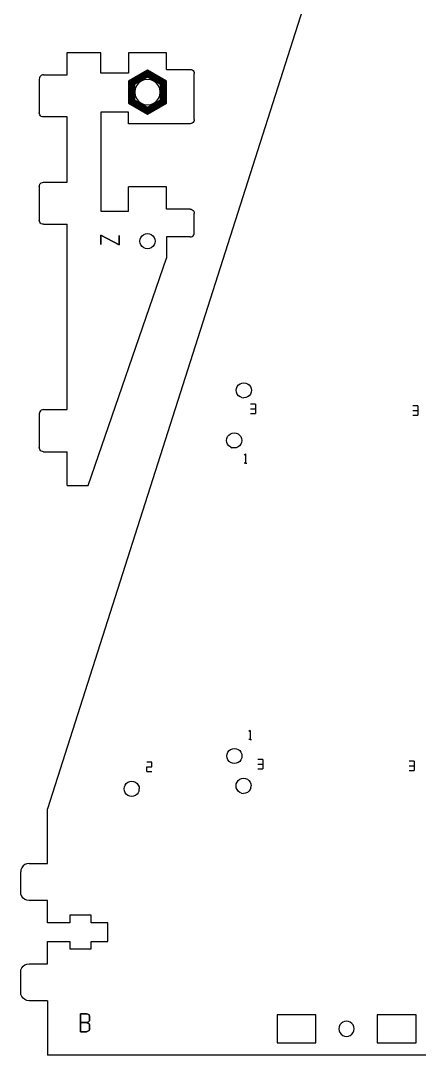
# Model space of a CAD drawing. Extents: x -950 to 1013, y 49 to 1405.
# Drawn here: x -950 to -682, y 49 to 745 of the extents above; entities that cross this region are included whole.
import ezdxf

# ---------------------------------------------------------------- set-up
doc = ezdxf.new("R2010")
doc.units = 0
doc.layers.get('0').update_dxf_attribs({"linetype": 'CONTINUOUS'})

msp = doc.modelspace()

# ---------------------------------------------------------------- linework, layer by layer
at = {"color": 5}
for points in [[(-655.882112, 1080.077451), (-931.952959, 214.376939)], [(-896.11456, 723.258845), (-918.80248, 723.258845)], [(-918.77872, 708.546787), (-918.77872, 723.282044)], [(-896.10152, 709.680642), (-896.09112, 723.282044)], [(-851.904799, 723.258845), (-877.405921, 723.258845)], [(-877.382161, 723.282044), (-877.392562, 709.665931)], [(-851.881039, 712.231826), (-851.881039, 723.282044)], [(-851.881039, 712.231826), (-836.007041, 712.231826)], [(-836.007041, 712.231826), (-835.273361, 712.135236)], [(-835.273361, 712.135236), (-834.589681, 711.852061)], [(-834.589681, 711.852061), (-834.00264, 711.401579)], [(-834.00264, 711.401579), (-833.552161, 710.814506)], [(-833.552161, 710.814506), (-833.26896, 710.130844)], [(-937.39072, 706.445805), (-937.487362, 705.712139), (-937.487362, 683.03497)], [(-937.107601, 707.129467), (-937.39072, 706.445805)], [(-936.657119, 707.716539), (-937.107601, 707.129467)], [(-936.069998, 708.167021), (-936.657119, 707.716539)], [(-935.386402, 708.450205), (-936.069998, 708.167021)], [(-934.652722, 708.546787), (-935.386402, 708.450205)], [(-934.652722, 708.546787), (-918.77872, 708.546787)], [(-877.392878, 709.665931), (-896.10152, 709.680651)], [(-833.26896, 710.130844), (-833.172401, 709.397181)], [(-833.172401, 678.464748), (-833.172401, 709.397181)], [(-937.39072, 682.301316), (-937.487362, 683.03497)], [(-896.10152, 683.318435), (-896.10152, 616.704268)], [(-877.392878, 683.318435), (-896.10152, 683.318435)], [(-877.392878, 675.630099), (-877.392878, 683.318435)], [(-937.107601, 681.61765), (-937.39072, 682.301316)], [(-936.657119, 681.030581), (-937.107601, 681.61765)], [(-936.069998, 680.580099), (-936.657119, 681.030581)], [(-935.386402, 680.296915), (-936.069998, 680.580099)], [(-934.652722, 680.20033), (-935.386402, 680.296915)], [(-918.77872, 680.20033), (-934.652722, 680.20033)], [(-918.77872, 636.263322), (-918.77872, 680.20033)], [(-836.007041, 675.630099), (-877.392878, 675.630099)], [(-835.273361, 675.726684), (-836.007041, 675.630099)], [(-834.589681, 676.009868), (-835.273361, 675.726684)], [(-834.00264, 676.460347), (-834.589681, 676.009868)], [(-833.552161, 677.047419), (-834.00264, 676.460347)], [(-833.26896, 677.731085), (-833.552161, 677.047419)], [(-833.172401, 678.464748), (-833.26896, 677.731085)], [(-937.487362, 633.428677), (-937.390799, 634.16234)], [(-937.39072, 634.16234), (-937.107601, 634.846002)], [(-937.107601, 634.846002), (-936.657119, 635.433075)], [(-936.657119, 635.433075), (-936.069998, 635.883557)], [(-936.069998, 635.883557), (-935.386402, 636.166732)], [(-935.386402, 636.166732), (-934.652722, 636.263322)], [(-934.652722, 636.263322), (-918.77872, 636.263322)], [(-937.487362, 633.428677), (-937.487362, 610.751517)], [(-896.10152, 616.704268), (-877.392878, 616.704268), (-877.392878, 633.095708)], [(-851.881039, 633.095708), (-877.392878, 633.095708)], [(-851.881039, 618.121588), (-851.881039, 633.095708)], [(-836.007041, 618.121588), (-851.881039, 618.121588)], [(-836.007041, 618.121588), (-835.273361, 618.025002)], [(-835.273361, 618.025002), (-834.589681, 617.741819)], [(-834.589681, 617.741819), (-834.00264, 617.29134)], [(-834.00264, 617.29134), (-833.552161, 616.704268)], [(-833.552161, 616.704268), (-833.26896, 616.020605)], [(-833.26896, 616.020605), (-833.172401, 615.286948)], [(-833.172401, 602.247572), (-833.172401, 615.286948)], [(-937.39072, 610.017851), (-937.487362, 610.751517)], [(-937.107601, 609.334189), (-937.39072, 610.017851)], [(-936.657119, 608.747117), (-937.107601, 609.334189)], [(-936.069998, 608.296635), (-936.657119, 608.747117)], [(-935.386402, 608.013451), (-936.069998, 608.296635)], [(-934.652722, 607.916869), (-935.386402, 608.013451)], [(-934.652722, 607.916869), (-918.77872, 607.916869)], [(-918.77872, 483.192459), (-918.77872, 607.916869)], [(-836.007041, 599.412932), (-851.881039, 599.412932)], [(-851.881039, 599.412932), (-851.881039, 585.239701)], [(-836.007041, 599.412932), (-835.273361, 599.509517)], [(-835.273361, 599.509517), (-834.589681, 599.792701)], [(-834.589681, 599.792701), (-834.00264, 600.24318)], [(-834.00264, 600.24318), (-833.552161, 600.830252)], [(-833.552161, 600.830252), (-833.26896, 601.513917)], [(-833.26896, 601.513917), (-833.172401, 602.247572)], [(-918.77872, 432.168837), (-904.60544, 432.168837), (-851.881039, 585.239701)], [(-937.39072, 481.091477), (-937.487362, 480.357811), (-937.487362, 457.680642)], [(-937.107601, 481.775131), (-937.39072, 481.091477)], [(-936.657119, 482.362211), (-937.107601, 481.775131)], [(-936.069998, 482.812685), (-936.657119, 482.362211)], [(-935.386402, 483.095869), (-936.069998, 482.812685)], [(-934.652722, 483.192459), (-935.386402, 483.095869)], [(-934.652722, 483.192459), (-918.77872, 483.192459)], [(-937.39072, 456.946988), (-937.487362, 457.680642)], [(-937.107601, 456.263322), (-937.39072, 456.946988)], [(-936.657119, 455.67625), (-937.107601, 456.263322)], [(-936.069998, 455.225771), (-936.657119, 455.67625)], [(-935.386402, 454.942588), (-936.069998, 455.225771)], [(-934.652722, 454.846002), (-935.386402, 454.942588)], [(-934.652722, 454.846002), (-918.77872, 454.846002)], [(-918.77872, 432.168837), (-918.77872, 454.846002)], [(-931.952959, 177.668291), (-931.952959, 214.376939)], [(-949.193438, 174.833643), (-949.759841, 173.466323)], [(-948.292481, 176.007796), (-949.193438, 174.833643)], [(-947.118319, 176.908748), (-948.292481, 176.007796)], [(-945.751039, 177.475116), (-947.118319, 176.908748)], [(-944.283679, 177.668291), (-945.751039, 177.475116)], [(-944.283679, 177.668291), (-931.952959, 177.668291)], [(-949.759841, 173.466323), (-949.952959, 171.998997)], [(-949.759841, 156.925395), (-949.952959, 158.392715), (-949.952959, 171.998997)], [(-949.193438, 155.558066), (-949.759841, 156.925395)], [(-948.292481, 154.383925), (-949.193438, 155.558066)], [(-947.118319, 153.482964), (-948.292481, 154.383925)], [(-945.751039, 152.916605), (-947.118319, 153.482964)], [(-944.283679, 152.723426), (-945.751039, 152.916605)], [(-931.952959, 152.723426), (-944.283679, 152.723426)], [(-931.952959, 137.699813), (-931.952959, 152.723426)], [(-916.92936, 142.802173), (-916.92936, 137.699813)], [(-902.472721, 142.802173), (-916.92936, 142.802173)], [(-902.472721, 137.699813), (-902.472721, 142.802173)], [(-916.92936, 137.699813), (-931.952959, 137.699813)], [(-891.275839, 137.699813), (-902.472721, 137.699813)], [(-891.275839, 125.227355), (-891.275839, 137.699813)], [(-931.952959, 110.203756), (-931.952959, 125.227355)], [(-931.952959, 125.227355), (-916.92936, 125.227355)], [(-916.92936, 125.227355), (-916.92936, 120.124996)], [(-916.92936, 120.124996), (-902.472721, 120.124996)], [(-902.472721, 125.227355), (-891.275839, 125.227355)], [(-902.472721, 120.124996), (-902.472721, 125.227355)], [(-949.952959, 104.534467), (-949.759841, 106.001788)], [(-949.759841, 89.460859), (-949.952959, 90.928179), (-949.952959, 104.534467)], [(-949.759841, 106.001788), (-949.193438, 107.369116)], [(-949.193438, 107.369116), (-948.292481, 108.54326)], [(-948.292481, 108.54326), (-947.118319, 109.444221)], [(-947.118319, 109.444221), (-945.751039, 110.01058)], [(-945.751039, 110.01058), (-944.283679, 110.203756), (-931.952959, 110.203756)], [(-949.193438, 88.093531), (-949.759841, 89.460859)], [(-948.292481, 86.919381), (-949.193438, 88.093531)], [(-947.118319, 86.018429), (-948.292481, 86.919381)], [(-945.751039, 85.452061), (-947.118319, 86.018429)], [(-944.283679, 85.258885), (-945.751039, 85.452061)], [(-931.952959, 85.258885), (-944.283679, 85.258885)], [(-931.952959, 85.258885), (-931.952959, 48.550226)], [(3.196321, 48.550226), (-931.952959, 48.550226)]]:
    msp.add_lwpolyline(points, dxfattribs=at)
at = {"color": 3}
for points in [[(-864.63148, 711.612644), (-877.387385, 704.248005), (-877.387385, 689.518724)], [(-852.448, 703.912547), (-864.636959, 710.949853), (-876.825922, 703.912547), (-876.825922, 689.837933), (-864.636959, 682.800619), (-852.448, 689.837933), (-852.448, 703.912547)], [(-851.875577, 704.248005), (-864.63148, 711.612644)], [(-864.636959, 683.455252), (-853.014881, 690.165244), (-853.014881, 703.585228), (-864.636959, 710.295219), (-876.25904, 703.585228), (-876.25904, 690.165244), (-864.636959, 683.455252)], [(-853.581841, 690.492563), (-853.581841, 703.257917), (-864.636959, 709.640589), (-875.69208, 703.257917), (-875.69208, 690.492563), (-864.636959, 684.109885), (-853.581841, 690.492563)], [(-854.148802, 690.819882), (-854.148802, 702.930597), (-864.636959, 708.985956), (-875.12512, 702.930597), (-875.12512, 690.819882), (-864.636959, 684.764515), (-854.148802, 690.819882)], [(-874.558238, 702.603284), (-874.558238, 691.147197), (-864.636959, 685.419149), (-854.715679, 691.147197), (-854.715679, 702.603284), (-864.636959, 708.331323), (-874.558238, 702.603284)], [(-873.991282, 691.474516), (-864.636959, 686.073787), (-855.28264, 691.474516), (-855.28264, 702.275964), (-864.636959, 707.676693), (-873.991282, 702.275964), (-873.991282, 691.474516)], [(-873.424321, 701.948645), (-873.424321, 691.801826), (-864.636959, 686.72842), (-855.8496, 691.801826), (-855.8496, 701.948645), (-864.636959, 707.022051), (-873.424321, 701.948645)], [(-851.875569, 689.518724), (-851.875569, 704.248005)], [(-877.387377, 689.518724), (-864.631471, 682.154164)], [(-864.631471, 682.154164), (-851.875569, 689.518724)]]:
    msp.add_lwpolyline(points, dxfattribs=at)
at = {"color": 7}
for points in [[(-868.888958, 704.239861), (-870.650161, 702.888429)], [(-866.83792, 705.089413), (-868.888958, 704.239861)], [(-864.636959, 705.379173), (-866.83792, 705.089413)], [(-862.436002, 705.089413), (-864.636959, 705.379173)], [(-858.62376, 702.888429), (-860.384959, 704.239861), (-862.436002, 705.089413)], [(-872.851118, 699.076219), (-873.140879, 696.875236)], [(-873.140879, 696.875236), (-872.851118, 694.674261)], [(-870.650161, 702.888429), (-872.001601, 701.127204), (-872.851118, 699.076219)], [(-857.27232, 701.127204), (-858.62376, 702.888429)], [(-856.422799, 699.076219), (-857.27232, 701.127204)], [(-856.133039, 696.875236), (-856.422799, 699.076219)], [(-856.422799, 694.674261), (-856.133039, 696.875236)], [(-872.851118, 694.674261), (-872.001601, 692.623267)], [(-872.001601, 692.623267), (-870.650161, 690.862045)], [(-870.650161, 690.862045), (-868.888958, 689.510611), (-866.83792, 688.661068)], [(-862.436002, 688.661068), (-860.384959, 689.510611), (-858.62376, 690.862045)], [(-858.62376, 690.862045), (-857.27232, 692.623267)], [(-857.27232, 692.623267), (-856.422799, 694.674261)], [(-866.83792, 688.661068), (-864.636959, 688.371299)], [(-864.636959, 688.371299), (-862.436002, 688.661068)], [(-869.565442, 597.898877), (-869.055761, 599.129467)], [(-869.055761, 599.129467), (-868.244879, 600.186195)], [(-868.244879, 600.186195), (-867.18816, 600.997059)], [(-867.18816, 600.997059), (-865.957522, 601.506788)], [(-865.957522, 601.506788), (-864.636959, 601.680642), (-863.3164, 601.506788)], [(-863.3164, 601.506788), (-862.085761, 600.997059)], [(-862.085761, 600.997059), (-861.029039, 600.186195)], [(-861.029039, 600.186195), (-860.21816, 599.129467)], [(-860.21816, 599.129467), (-859.70848, 597.898877), (-859.53456, 596.578283)], [(-869.739278, 596.578283), (-869.565442, 597.898877)], [(-869.565442, 595.257693), (-869.739278, 596.578283)], [(-867.18816, 592.159507), (-868.244879, 592.970363), (-869.055761, 594.027099), (-869.565442, 595.257693)], [(-865.957522, 591.649781), (-867.18816, 592.159507)], [(-862.085761, 592.159507), (-863.3164, 591.649781), (-864.636959, 591.475915)], [(-861.029039, 592.970363), (-862.085761, 592.159507)], [(-860.21816, 594.027099), (-861.029039, 592.970363)], [(-859.70848, 595.257693), (-860.21816, 594.027099)], [(-859.53456, 596.578283), (-859.70848, 595.257693)], [(-864.636959, 591.475915), (-865.957522, 591.649781)], [(-804.877358, 496.180412), (-804.70336, 497.500971)], [(-804.70368, 494.859796), (-804.877358, 496.180412)], [(-804.194161, 493.629131), (-804.70368, 494.859796)], [(-804.70328, 497.500971), (-804.193441, 498.731491)], [(-804.193441, 498.731491), (-803.382401, 499.788108)], [(-803.382401, 499.788108), (-802.32552, 500.598819)], [(-802.32552, 500.598819), (-801.094882, 501.108373)], [(-801.094882, 501.108373), (-799.774271, 501.282042)], [(-799.774271, 501.282042), (-798.453711, 501.107995)], [(-798.453711, 501.107995), (-797.223192, 500.598091), (-796.166575, 499.787076)], [(-796.166575, 499.787076), (-795.355863, 498.730226)], [(-794.846687, 494.858387), (-795.356592, 493.627867)], [(-795.355863, 498.730226), (-794.846313, 497.499565)], [(-794.672649, 496.178949), (-794.846687, 494.858387)], [(-794.846313, 497.499565), (-794.672649, 496.178949)], [(-803.383441, 492.572285), (-804.194161, 493.629131)], [(-802.326802, 491.761276), (-803.383441, 492.572285)], [(-801.096322, 491.251362), (-802.326802, 491.761276)], [(-801.096322, 491.251362), (-799.775736, 491.077324)], [(-798.45512, 491.250989), (-799.775736, 491.077324)], [(-797.224456, 491.760539), (-798.45512, 491.250989)], [(-796.167606, 492.571253), (-797.224456, 491.760539)], [(-795.356592, 493.627867), (-796.167606, 492.571253)], [(-809.867362, 466.081571), (-808.810481, 466.892283)], [(-808.810481, 466.892283), (-807.579839, 467.401836)], [(-807.579839, 467.402077), (-806.2592, 467.575739)], [(-806.2592, 467.575739), (-804.938641, 467.401691)], [(-804.938641, 467.40145), (-803.708161, 466.891549)], [(-803.708078, 466.891787), (-803.09912, 466.424379)], [(-811.362319, 462.474117), (-811.188241, 463.794676), (-810.678319, 465.025195)], [(-811.188641, 461.1535), (-811.362319, 462.474117)], [(-810.679039, 459.922836), (-811.188641, 461.1535)], [(-809.868398, 458.865749), (-810.679039, 459.922595)], [(-810.678319, 465.024957), (-809.867362, 466.081571)], [(-803.0992, 466.424379), (-802.963282, 466.368061)], [(-802.963282, 466.368075), (-802.651522, 466.080781)], [(-801.841522, 459.921572), (-802.652558, 458.864949)], [(-802.651522, 466.080781), (-801.840802, 465.023931)], [(-801.3316, 461.15185), (-801.841522, 459.921331)], [(-801.840802, 465.023931), (-801.331279, 463.793267)], [(-801.157601, 462.472413), (-801.3316, 461.15185)], [(-801.3312, 463.793267), (-801.157601, 462.472651)], [(-809.123519, 458.342028), (-809.868398, 458.865749)], [(-808.811759, 458.054731), (-809.123519, 458.342028)], [(-808.811759, 458.054972), (-807.5812, 457.545067)], [(-806.26064, 457.370779), (-807.5812, 457.544829)], [(-804.940081, 457.544693), (-806.26064, 457.37102)], [(-803.70936, 458.054243), (-804.940081, 457.544693)], [(-802.652558, 458.864708), (-803.70936, 458.054005)], [(-811.095199, 248.712355), (-811.268881, 250.032963), (-811.094879, 251.353531), (-810.58496, 252.584045)], [(-810.58496, 252.584045), (-809.77392, 253.640668)], [(-809.77392, 253.640668), (-808.717118, 254.45137)], [(-808.717118, 254.45137), (-807.486401, 254.960924)], [(-807.486401, 254.960924), (-806.165842, 255.134597)], [(-806.165842, 255.134597), (-804.845279, 254.960546)], [(-804.845279, 254.960546), (-803.61472, 254.450645), (-803.30224, 254.21078)], [(-803.30224, 254.21078), (-803.090722, 254.123141)], [(-803.090722, 254.123141), (-802.55808, 253.639636)], [(-802.55808, 253.639636), (-801.747439, 252.582781)], [(-801.747439, 252.582781), (-801.237841, 251.352117)], [(-801.237841, 251.352117), (-801.064159, 250.031509)], [(-810.58568, 247.481682), (-811.095199, 248.712355)], [(-809.77496, 246.424836), (-810.58568, 247.481682)], [(-809.250959, 246.097333), (-809.77496, 246.424836)], [(-808.718321, 245.613827), (-809.250959, 246.097333)], [(-807.487841, 245.103925), (-808.718321, 245.613827)], [(-806.167282, 244.929875), (-807.487841, 245.103925)], [(-804.84664, 245.103548), (-806.167282, 244.929875)], [(-803.616001, 245.613101), (-804.84664, 245.103548)], [(-802.55912, 246.423804), (-803.616001, 245.613101)], [(-801.748159, 247.480421), (-802.55912, 246.423804)], [(-801.238241, 248.710941), (-801.748159, 247.480421)], [(-801.064159, 250.031509), (-801.238241, 248.710941)], [(-880.193999, 229.207581), (-879.68408, 230.438101)], [(-879.68408, 230.438101), (-878.87304, 231.494715)], [(-878.87304, 231.494715), (-877.816238, 232.305429)], [(-877.816238, 232.305429), (-876.585521, 232.814979)], [(-876.585521, 232.814979), (-875.264962, 232.988653)], [(-875.264962, 232.988653), (-873.944399, 232.814605)], [(-873.944399, 232.814605), (-872.71384, 232.304701)], [(-872.71384, 232.304701), (-871.657279, 231.493683)], [(-871.657279, 231.493683), (-870.846559, 230.436837)], [(-870.846559, 230.436837), (-870.336961, 229.206172)], [(-805.063522, 229.937933), (-804.88944, 231.258501)], [(-804.88984, 228.617322), (-805.063522, 229.937933)], [(-804.88944, 231.258501), (-804.379522, 232.489021)], [(-804.379522, 232.489021), (-803.56856, 233.545635)], [(-803.56856, 233.545635), (-802.51168, 234.356349)], [(-802.51168, 234.356349), (-801.281041, 234.865891)], [(-801.281041, 234.865891), (-799.960408, 235.039564), (-798.63984, 234.865517)], [(-798.63984, 234.865517), (-797.409329, 234.355612)], [(-797.409562, 234.355612), (-796.352936, 233.544603)], [(-796.352936, 233.544603), (-795.542233, 232.487757)], [(-795.542, 232.487757), (-795.032447, 231.257092)], [(-795.032824, 228.615917), (-794.858777, 229.936476)], [(-795.032447, 231.257092), (-794.858777, 229.936476)], [(-880.368001, 227.887019), (-880.193999, 229.207581)], [(-880.194398, 226.566402), (-880.368001, 227.887019)], [(-879.6848, 225.335741), (-880.194398, 226.566402)], [(-878.87408, 224.278892), (-879.6848, 225.335741)], [(-877.81752, 223.467882), (-878.87408, 224.278892)], [(-876.586961, 222.957973), (-877.81752, 223.467882)], [(-875.266402, 222.783931), (-876.586961, 222.957973)], [(-873.94576, 222.957595), (-875.266402, 222.783931)], [(-872.715121, 223.467149), (-873.94576, 222.957595)], [(-871.65832, 224.27786), (-872.715121, 223.467149)], [(-870.847279, 225.334477), (-871.65832, 224.27786)], [(-870.337361, 226.564997), (-870.847279, 225.334477)], [(-870.337361, 226.564997), (-870.163279, 227.885556)], [(-870.336961, 229.206172), (-870.163279, 227.885556)], [(-804.380242, 227.386661), (-804.88984, 228.617322)], [(-803.569601, 226.329812), (-804.380242, 227.386661)], [(-802.512961, 225.518797), (-803.569601, 226.329812)], [(-801.282398, 225.008893), (-802.512961, 225.518797)], [(-801.282398, 225.008893), (-799.961865, 224.834845)], [(-798.641258, 225.008515), (-799.961865, 224.834845)], [(-797.410593, 225.518069), (-798.641258, 225.008515)], [(-796.353735, 226.328771), (-797.410593, 225.518069)], [(-795.542729, 227.385397), (-796.353735, 226.328771)], [(-795.032824, 228.615917), (-795.542729, 227.385397)], [(-777.464842, 57.054155), (-751.386104, 57.054155), (-751.386104, 75.762819), (-777.464842, 75.762819), (-777.464842, 57.054155)], [(-733.246832, 70.8315), (-734.304578, 70.019861), (-735.116216, 68.962116), (-735.626432, 67.730341), (-735.800457, 66.408483)], [(-732.015057, 71.341716), (-733.246832, 70.8315)], [(-730.693207, 71.515741), (-732.015057, 71.341716)], [(-729.371353, 71.341716), (-730.693207, 71.515741)], [(-727.081832, 70.019861), (-728.139578, 70.8315), (-729.371353, 71.341716)], [(-726.270191, 68.962116), (-727.081832, 70.019861)], [(-710.000297, 75.762819), (-710.000297, 57.054155)], [(-683.921568, 75.762819), (-710.000297, 75.762819)], [(-710.000297, 57.054155), (-683.921568, 57.054155), (-683.921568, 75.762819)], [(-735.800457, 66.408483), (-735.626432, 65.086637)], [(-735.626432, 65.086637), (-735.116216, 63.854861), (-734.304578, 62.797116)], [(-734.304578, 62.797116), (-733.246832, 61.985475)], [(-729.371353, 61.475261), (-728.139578, 61.985475), (-727.081832, 62.797116)], [(-727.081832, 62.797116), (-726.270191, 63.854861)], [(-725.759978, 67.730341), (-726.270191, 68.962116)], [(-726.270191, 63.854861), (-725.759978, 65.086637)], [(-725.585953, 66.408483), (-725.759978, 67.730341)], [(-725.759978, 65.086637), (-725.585953, 66.408483)], [(-733.246832, 61.985475), (-732.015057, 61.475261)], [(-732.015057, 61.475261), (-730.693207, 61.301237)], [(-730.693207, 61.301237), (-729.371353, 61.475261)]]:
    msp.add_lwpolyline(points, dxfattribs=at)
at = {"color": 1}
for points in [[(-883.755202, 594.204684), (-895.966639, 600.523356), (-895.966639, 594.328643), (-895.966639, 600.523356), (-883.755202, 594.204684), (-883.755202, 600.364148), (-883.755202, 594.204684)], [(-791.984336, 486.907413), (-795.244184, 486.907413)], [(-795.244184, 483.7893), (-791.984336, 483.7893)], [(-795.244184, 480.671186), (-791.984336, 480.671186)], [(-791.984336, 486.907413), (-791.984336, 483.7893)], [(-791.984336, 483.7893), (-791.984336, 480.671186)], [(-682.817593, 485.633611), (-686.077441, 485.633611)], [(-686.077441, 482.515501), (-682.817593, 482.515501)], [(-682.817593, 485.633611), (-682.817593, 482.515501)], [(-682.817593, 482.515501), (-682.817593, 479.397388)], [(-686.077441, 479.397388), (-682.817593, 479.397388)], [(-798.673263, 453.415643), (-799.523657, 452.538995)], [(-798.673263, 453.415643), (-798.673263, 447.179429)], [(-798.673263, 447.179429), (-799.523657, 447.179429)], [(-798.673263, 447.179429), (-797.764887, 447.179429)], [(-795.481353, 267.296899), (-796.331744, 266.420251)], [(-795.481353, 267.296899), (-795.481353, 261.060684)], [(-795.481353, 261.060684), (-796.331744, 261.060684)], [(-795.481353, 261.060684), (-794.572977, 261.060684)], [(-861.759202, 245.808042), (-865.019041, 245.808042)], [(-861.759202, 242.689941), (-861.759202, 245.808042)], [(-787.047111, 247.628084), (-790.306951, 247.628084)], [(-790.306951, 244.50997), (-787.047111, 244.50997)], [(-787.047111, 247.628084), (-787.047111, 244.50997)], [(-787.047111, 244.50997), (-787.047111, 241.391869)], [(-685.199951, 246.596828), (-688.459794, 246.596828)], [(-685.199951, 246.596828), (-685.199951, 243.478724)], [(-865.019041, 242.689941), (-861.759202, 242.689941)], [(-865.019041, 239.571828), (-865.019041, 242.689941)], [(-865.019041, 239.571828), (-861.759202, 239.571828)], [(-790.306951, 241.391869), (-787.047111, 241.391869)], [(-688.459794, 243.478724), (-685.199951, 243.478724)], [(-688.459794, 240.36061), (-685.199951, 240.36061)], [(-685.199951, 243.478724), (-685.199951, 240.36061)], [(-909.805601, 76.540586), (-909.805601, 64.329149), (-906.92064, 64.329149), (-905.694959, 64.426476), (-904.6728, 64.718453), (-903.969281, 65.156539), (-903.79336, 65.412068), (-903.73496, 65.691916), (-903.734719, 69.249133), (-903.89848, 69.68266), (-904.389682, 70.063115), (-905.341039, 70.364044), (-906.92064, 70.55869), (-905.358719, 70.740085), (-904.389682, 71.036581), (-903.89848, 71.430341), (-903.734719, 71.868396), (-903.734719, 75.177819), (-903.793118, 75.443301), (-903.969281, 75.691091), (-904.6728, 76.133597), (-905.70384, 76.438842), (-906.92064, 76.540586), (-909.805601, 76.540586)], [(-906.92064, 70.558155), (-909.805601, 70.558155), (-909.805601, 76.540586), (-906.92064, 76.540586), (-905.70384, 76.438811), (-904.6728, 76.133461), (-903.969281, 75.690955), (-903.79336, 75.443165), (-903.73496, 75.177692), (-903.734719, 71.867988), (-903.89848, 71.429908), (-904.389682, 71.036045), (-905.358719, 70.739612), (-906.92064, 70.558155)], [(-909.805601, 64.329149), (-909.805601, 70.559235), (-906.92064, 70.559235), (-905.341039, 70.36458), (-904.389682, 70.063659), (-903.89848, 69.683165), (-903.734719, 69.249532), (-903.734719, 65.692052), (-903.793118, 65.412148), (-903.969281, 65.156604), (-904.6728, 64.718589), (-905.694959, 64.426507), (-906.92064, 64.329149), (-909.805601, 64.329149)]]:
    msp.add_lwpolyline(points, dxfattribs=at)

doc.saveas('drawing.dxf')
